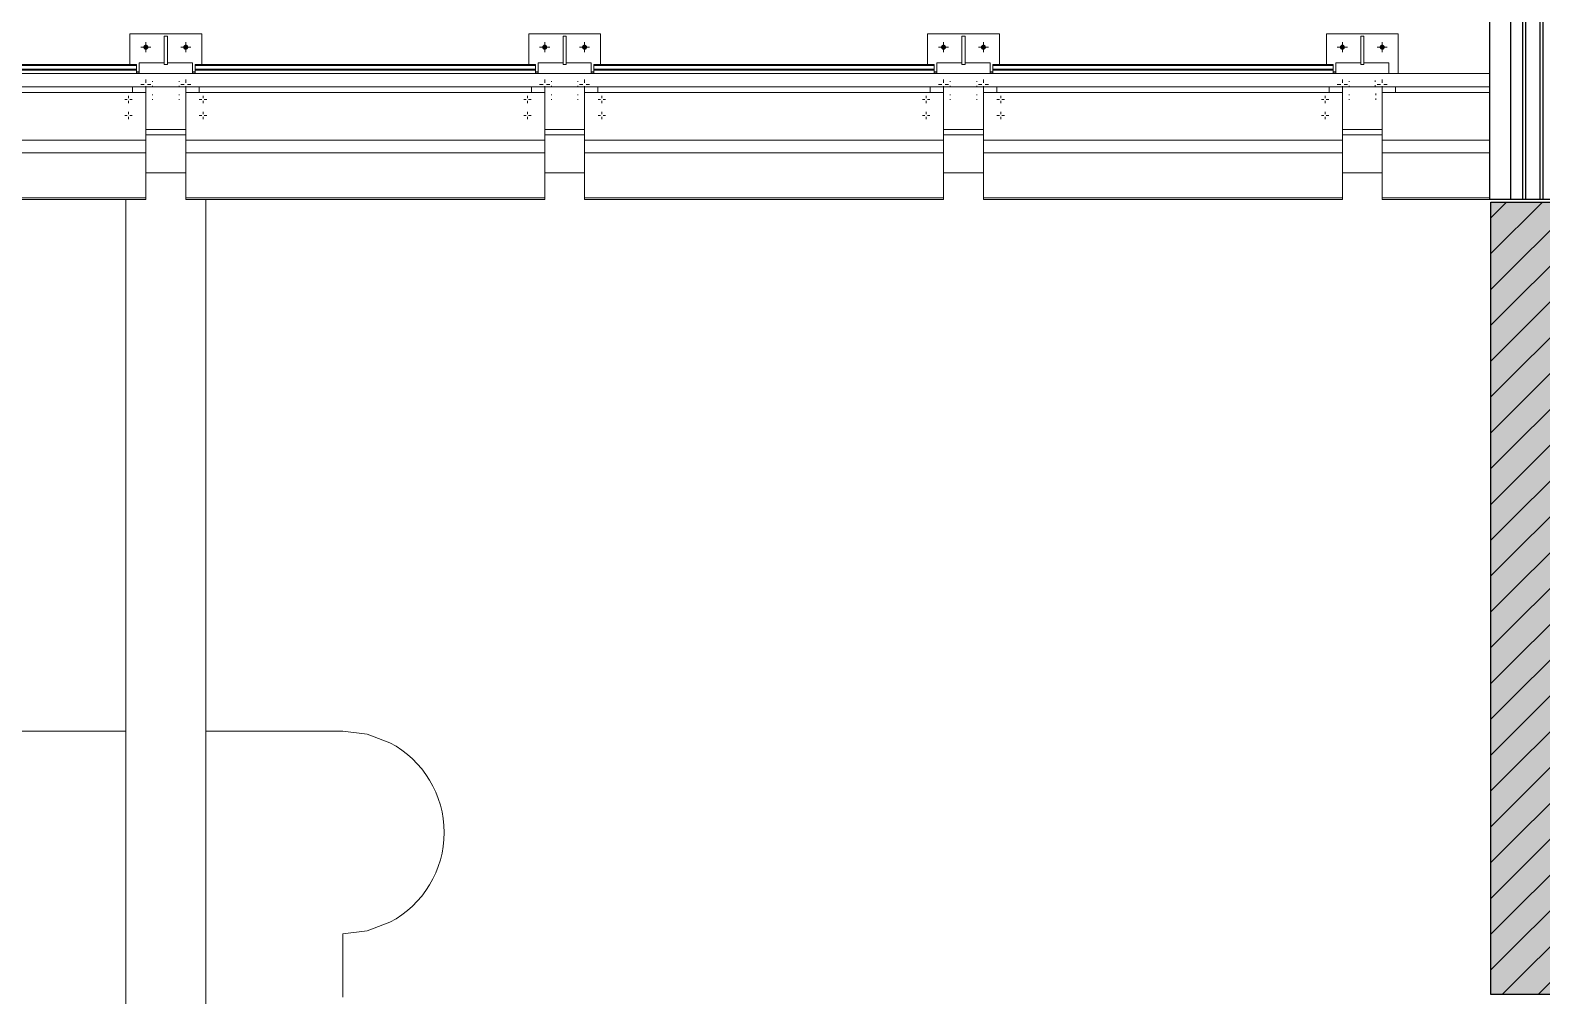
# Model space of a CAD drawing. Header units: millimetres. Extents: x 3774 to 718460, y -768339 to 192544.
# Drawn here: x 349680 to 355364, y -763909 to -760278 of the extents above; entities that cross this region are included whole.
import ezdxf

# ---------------------------------------------------------------- set-up
doc = ezdxf.new("R2010")
doc.units = ezdxf.units.MM
doc.set_wipeout_variables(frame=1)
doc.linetypes.add('XKITLINE00', pattern=[0])
doc.linetypes.add('XKITLINE02', pattern=[4, 2, -2])
for name, color, linetype in [('000 - CONCRETE_COL_HATCH_', 7, 'Continuous'), ('010 - ASPG_EXTR_MAIN_COLOR_2', 7, 'Continuous'), ('010 - ASPG_EXTR_WIPEOUT_', 7, 'Continuous'), ('010 - ASPG_FRAMING_SUB_COLOR_2', 7, 'Continuous')]:
    doc.layers.add(name, color=color, linetype=linetype)
doc.layers.add('Bolt', color=7, linetype='Continuous', lineweight=0)
doc.layers.add('Part', color=7, linetype='Continuous', lineweight=0)

# ---------------------------------------------------------------- blocks, each defined once
blk = doc.blocks.new('*A6153497')
at = {"layer": 'Part', "color": 7, "linetype": 'XKITLINE00', "lineweight": 0}
for p, q in [((2276.208618, -148.453581), (2286.369525, -148.453581)), ((2288.769525, -148.453581), (2292.897454, -148.453581)), ((2292.897454, -148.453581), (2293.626889, -148.542149)), ((2294.313931, -148.802709), (2293.626889, -148.542149)), ((2292.897454, -154.549581), (2293.626889, -154.461012)), ((2292.897985, -156.454483), (2292.897454, -154.549581)), ((2293.626889, -154.461012), (2294.313931, -154.200452))]:
    blk.add_line(p, q, dxfattribs=at)
blk.add_arc((2292.897458, -151.501581), 3.048, 297.692252, 62.307748, dxfattribs=at)
blk = doc.blocks.new('*A6363518')
at = {"layer": 'Part', "color": 7, "linetype": 'XKITLINE00', "lineweight": 0}
for p, q in [((2328.169484, -128.668902), (2192.969406, -128.668902)), ((2328.169484, -128.668902), (2328.169484, -129.068902)), ((2328.169484, -129.068902), (2192.969406, -129.068902))]:
    blk.add_line(p, q, dxfattribs=at)
blk = doc.blocks.new('*A6373519')
at = {"layer": 'Part', "color": 7, "linetype": 'XKITLINE00', "lineweight": 0}
for p, q in [((2286.969484, -131.653462), (2288.169484, -131.653462)), ((2298.969484, -131.653462), (2300.169484, -131.653462)), ((2310.969484, -131.653462), (2312.169484, -131.653462)), ((2322.969484, -131.653462), (2324.169484, -131.653462)), ((2328.169484, -131.653462), (2328.969518, -131.653462))]:
    blk.add_line(p, q, dxfattribs=at)
blk = doc.blocks.new('*A6393521')
at = {"layer": 'Part', "color": 7, "linetype": 'XKITLINE00', "lineweight": 0}
for p, q in [((2276.169484, -131.053462), (2276.169484, -129.233462)), ((2286.969484, -129.233462), (2276.169484, -129.233462)), ((2286.969484, -132.405462), (2286.969484, -129.233462)), ((2276.169484, -130.67527), (2286.969484, -130.67527)), ((2276.169484, -131.053462), (2276.169484, -132.453462)), ((2286.969484, -131.053462), (2276.169484, -131.053462)), ((2276.169484, -132.405462), (2286.969484, -132.405462)), ((2286.969484, -132.453462), (2276.169484, -132.453462)), ((2286.969484, -132.405462), (2286.969484, -132.453462))]:
    blk.add_line(p, q, dxfattribs=at)
blk = doc.blocks.new('*A6413523')
at = {"layer": 'Part', "color": 7, "linetype": 'XKITLINE00', "lineweight": 0}
for p, q in [((2276.36952, -128.619931), (2276.44952, -128.619931)), ((2276.36952, -128.622652), (2276.44952, -128.622652)), ((2276.44952, -128.391525), (2276.44952, -128.535285)), ((2276.44952, -128.391525), (2286.68952, -128.391525)), ((2276.44952, -128.422926), (2286.68952, -128.422926)), ((2286.68952, -128.391525), (2286.68952, -128.535285)), ((2286.68952, -128.619931), (2286.76952, -128.619931)), ((2286.68952, -128.622652), (2286.76952, -128.622652))]:
    blk.add_line(p, q, dxfattribs=at)
blk = doc.blocks.new('*A6423524')
at = {"layer": 'Part', "color": 7, "linetype": 'XKITLINE00', "lineweight": 0}
for p, q in [((2276.44952, -128.668902), (2276.44952, -128.535285)), ((2276.44952, -128.535285), (2286.68952, -128.535285)), ((2276.44952, -128.566686), (2286.68952, -128.566686)), ((2286.68952, -128.535285), (2286.68952, -128.668902))]:
    blk.add_line(p, q, dxfattribs=at)
blk = doc.blocks.new('*A6463528')
at = {"layer": 'Part', "color": 7, "linetype": 'XKITLINE00', "lineweight": 0}
for p, q in [((2286.569484, -129.068902), (2276.569406, -129.068902)), ((2276.569406, -129.068902), (2276.569406, -129.233462)), ((2286.569484, -129.233462), (2286.569484, -129.068902))]:
    blk.add_line(p, q, dxfattribs=at)
blk = doc.blocks.new('*A13414223')
at = {"layer": 'Part', "color": 7, "linetype": 'XKITLINE00', "lineweight": 0}
for p, q in [((2298.76952, -128.344459), (2299.52152, -128.344459)), ((2298.76952, -128.668902), (2298.76952, -128.344459)), ((2299.61752, -128.344459), (2300.36952, -128.344459)), ((2300.36952, -128.668902), (2300.36952, -128.344459))]:
    blk.add_line(p, q, dxfattribs=at)
blk = doc.blocks.new('*A13424224')
at = {"layer": 'Part', "color": 7, "linetype": 'XKITLINE00', "lineweight": 0}
for p, q in [((2300.169484, -131.053462), (2300.169484, -129.233462)), ((2310.969484, -129.233462), (2300.169484, -129.233462)), ((2310.969484, -132.405462), (2310.969484, -129.233462)), ((2300.169484, -130.67527), (2310.969484, -130.67527)), ((2300.169484, -131.053462), (2300.169484, -132.453462)), ((2310.969484, -131.053462), (2300.169484, -131.053462)), ((2300.169484, -132.405462), (2310.969484, -132.405462)), ((2310.969484, -132.453462), (2300.169484, -132.453462)), ((2310.969484, -132.405462), (2310.969484, -132.453462))]:
    blk.add_line(p, q, dxfattribs=at)
blk = doc.blocks.new('*A13434225')
at = {"layer": 'Part', "color": 7, "linetype": 'XKITLINE00', "lineweight": 0}
for p, q in [((2288.169484, -131.053462), (2288.169484, -129.233462)), ((2298.969484, -129.233462), (2288.169484, -129.233462)), ((2298.969484, -132.405462), (2298.969484, -129.233462)), ((2288.169484, -130.67527), (2298.969484, -130.67527)), ((2288.169484, -131.053462), (2288.169484, -132.453462)), ((2298.969484, -131.053462), (2288.169484, -131.053462)), ((2288.169484, -132.405462), (2298.969484, -132.405462)), ((2298.969484, -132.453462), (2288.169484, -132.453462)), ((2298.969484, -132.405462), (2298.969484, -132.453462))]:
    blk.add_line(p, q, dxfattribs=at)
blk = doc.blocks.new('*A13444226')
at = {"layer": 'Part', "color": 7, "linetype": 'XKITLINE00', "lineweight": 0}
for p, q in [((2288.36952, -128.619931), (2288.44952, -128.619931)), ((2288.36952, -128.622652), (2288.44952, -128.622652)), ((2288.44952, -128.391525), (2288.44952, -128.535285)), ((2288.44952, -128.391525), (2298.68952, -128.391525)), ((2288.44952, -128.422926), (2298.68952, -128.422926)), ((2298.68952, -128.391525), (2298.68952, -128.535285)), ((2298.68952, -128.619931), (2298.76952, -128.619931)), ((2298.68952, -128.622652), (2298.76952, -128.622652))]:
    blk.add_line(p, q, dxfattribs=at)
blk = doc.blocks.new('*A13454227')
at = {"layer": 'Part', "color": 7, "linetype": 'XKITLINE00', "lineweight": 0}
for p, q in [((2300.36952, -128.619931), (2300.44952, -128.619931)), ((2300.36952, -128.622652), (2300.44952, -128.622652)), ((2300.44952, -128.391525), (2300.44952, -128.535285)), ((2300.44952, -128.391525), (2310.68952, -128.391525)), ((2300.44952, -128.422926), (2310.68952, -128.422926)), ((2310.68952, -128.391525), (2310.68952, -128.535285)), ((2310.68952, -128.619931), (2310.76952, -128.619931)), ((2310.68952, -128.622652), (2310.76952, -128.622652))]:
    blk.add_line(p, q, dxfattribs=at)
blk = doc.blocks.new('*A13464228')
at = {"layer": 'Part', "color": 7, "linetype": 'XKITLINE00', "lineweight": 0}
for p, q in [((2300.44952, -128.668902), (2300.44952, -128.535285)), ((2300.44952, -128.535285), (2310.68952, -128.535285)), ((2300.44952, -128.566686), (2310.68952, -128.566686)), ((2310.68952, -128.535285), (2310.68952, -128.668902))]:
    blk.add_line(p, q, dxfattribs=at)
blk = doc.blocks.new('*A13474229')
at = {"layer": 'Part', "color": 7, "linetype": 'XKITLINE00', "lineweight": 0}
for p, q in [((2288.44952, -128.668902), (2288.44952, -128.535285)), ((2288.44952, -128.535285), (2298.68952, -128.535285)), ((2288.44952, -128.566686), (2298.68952, -128.566686)), ((2298.68952, -128.535285), (2298.68952, -128.668902))]:
    blk.add_line(p, q, dxfattribs=at)
blk = doc.blocks.new('*A13514233')
at = {"layer": 'Part', "color": 7, "linetype": 'XKITLINE00', "lineweight": 0}
for p, q in [((2298.489552, -127.474849), (2300.649552, -127.474849)), ((2298.489552, -128.391525), (2298.489552, -127.474849)), ((2300.649552, -127.474849), (2300.649552, -128.391525)), ((2298.969484, -130.514849), (2300.169484, -130.514849))]:
    blk.add_line(p, q, dxfattribs=at)
blk = doc.blocks.new('*A13524234')
at = {"layer": 'Part', "color": 7, "linetype": 'XKITLINE00', "lineweight": 0}
for p, q in [((2299.61752, -127.544569), (2299.52152, -127.544569)), ((2299.52152, -128.395979), (2299.52152, -127.544569)), ((2299.61752, -128.395979), (2299.61752, -127.544569)), ((2299.61752, -128.395979), (2299.52152, -128.395979))]:
    blk.add_line(p, q, dxfattribs=at)
blk = doc.blocks.new('*A13534235')
at = {"layer": 'Part', "color": 7, "linetype": 'XKITLINE00', "lineweight": 0}
for p, q in [((2287.61752, -127.544569), (2287.52152, -127.544569)), ((2287.52152, -128.395979), (2287.52152, -127.544569)), ((2287.61752, -128.395979), (2287.61752, -127.544569)), ((2287.61752, -128.395979), (2287.52152, -128.395979))]:
    blk.add_line(p, q, dxfattribs=at)
blk = doc.blocks.new('*A13544236')
at = {"layer": 'Part', "color": 7, "linetype": 'XKITLINE00', "lineweight": 0}
for p, q in [((2286.489552, -127.474849), (2288.649552, -127.474849)), ((2286.489552, -128.391525), (2286.489552, -127.474849)), ((2288.649552, -127.474849), (2288.649552, -128.391525)), ((2286.969484, -130.514849), (2288.169484, -130.514849))]:
    blk.add_line(p, q, dxfattribs=at)
blk = doc.blocks.new('*A13554237')
at = {"layer": 'Part', "color": 7, "linetype": 'XKITLINE00', "lineweight": 0}
for p, q in [((2310.569484, -129.068902), (2300.569406, -129.068902)), ((2300.569406, -129.068902), (2300.569406, -129.233462)), ((2310.569484, -129.233462), (2310.569484, -129.068902))]:
    blk.add_line(p, q, dxfattribs=at)
blk = doc.blocks.new('*A13564238')
at = {"layer": 'Part', "color": 7, "linetype": 'XKITLINE00', "lineweight": 0}
for p, q in [((2298.569484, -129.068902), (2288.569406, -129.068902)), ((2288.569406, -129.068902), (2288.569406, -129.233462)), ((2298.569484, -129.233462), (2298.569484, -129.068902))]:
    blk.add_line(p, q, dxfattribs=at)
blk = doc.blocks.new('*A13574239')
at = {"layer": 'Part', "color": 7, "linetype": 'XKITLINE00', "lineweight": 0}
for p, q in [((2298.969484, -129.069203), (2300.169406, -129.069203)), ((2298.969484, -130.349203), (2300.169484, -130.349203))]:
    blk.add_line(p, q, dxfattribs=at)
blk = doc.blocks.new('*A13584240')
at = {"layer": 'Part', "color": 7, "linetype": 'XKITLINE00', "lineweight": 0}
for p, q in [((2300.569406, -129.068902), (2300.169406, -129.068902)), ((2300.169406, -129.068902), (2300.169406, -129.233462)), ((2300.569406, -129.233462), (2300.569406, -129.068902))]:
    blk.add_line(p, q, dxfattribs=at)
blk = doc.blocks.new('*A13594241')
at = {"layer": 'Part', "color": 7, "linetype": 'XKITLINE00', "lineweight": 0}
for p, q in [((2298.569484, -129.068902), (2298.969484, -129.068902)), ((2298.569484, -129.233462), (2298.569484, -129.068902)), ((2298.969484, -129.068902), (2298.969484, -129.233462))]:
    blk.add_line(p, q, dxfattribs=at)
blk = doc.blocks.new('*A13604242')
at = {"layer": 'Part', "color": 7, "linetype": 'XKITLINE00', "lineweight": 0}
for p, q in [((2286.969484, -129.069203), (2288.169406, -129.069203)), ((2286.969484, -130.349203), (2288.169484, -130.349203))]:
    blk.add_line(p, q, dxfattribs=at)
blk = doc.blocks.new('*A13614243')
at = {"layer": 'Part', "color": 7, "linetype": 'XKITLINE00', "lineweight": 0}
for p, q in [((2288.569406, -129.068902), (2288.169406, -129.068902)), ((2288.169406, -129.068902), (2288.169406, -129.233462)), ((2288.569406, -129.233462), (2288.569406, -129.068902))]:
    blk.add_line(p, q, dxfattribs=at)
blk = doc.blocks.new('*A13624244')
at = {"layer": 'Part', "color": 7, "linetype": 'XKITLINE00', "lineweight": 0}
for p, q in [((2286.569484, -129.068902), (2286.969484, -129.068902)), ((2286.569484, -129.233462), (2286.569484, -129.068902)), ((2286.969484, -129.068902), (2286.969484, -129.233462))]:
    blk.add_line(p, q, dxfattribs=at)
blk = doc.blocks.new('*A13734255')
at = {"layer": 'Bolt'}
for points in [[(2298.894, -127.867), (2298.895, -127.86), (2298.897, -127.853), (2298.899, -127.846), (2298.903, -127.839), (2298.906, -127.833), (2298.911, -127.827), (2298.916, -127.821), (2298.921, -127.816), (2298.927, -127.812), (2298.934, -127.808), (2298.94, -127.805), (2298.947, -127.802), (2298.955, -127.8), (2298.962, -127.799), (2298.97, -127.799), (2298.977, -127.799), (2298.984, -127.8), (2298.992, -127.802), (2298.999, -127.805), (2299.005, -127.808), (2299.012, -127.812), (2299.018, -127.816), (2299.023, -127.821), (2299.028, -127.827), (2299.033, -127.833), (2299.037, -127.839), (2299.04, -127.846), (2299.042, -127.853), (2299.044, -127.86), (2299.045, -127.867), (2299.046, -127.875), (2299.045, -127.882), (2299.044, -127.89), (2299.042, -127.897), (2299.04, -127.904), (2299.037, -127.911), (2299.033, -127.917), (2299.028, -127.923), (2299.023, -127.929), (2299.018, -127.934), (2299.012, -127.938), (2299.005, -127.942), (2298.999, -127.945), (2298.992, -127.948), (2298.984, -127.949), (2298.977, -127.95), (2298.97, -127.951), (2298.962, -127.95), (2298.955, -127.949), (2298.947, -127.948), (2298.94, -127.945), (2298.934, -127.942), (2298.927, -127.938), (2298.921, -127.934), (2298.916, -127.929), (2298.911, -127.923), (2298.906, -127.917), (2298.903, -127.911), (2298.899, -127.904), (2298.897, -127.897), (2298.895, -127.89), (2298.894, -127.882), (2298.894, -127.875)], [(2300.094, -127.867), (2300.095, -127.86), (2300.097, -127.853), (2300.099, -127.846), (2300.103, -127.839), (2300.106, -127.833), (2300.111, -127.827), (2300.116, -127.821), (2300.121, -127.816), (2300.127, -127.812), (2300.134, -127.808), (2300.14, -127.805), (2300.147, -127.802), (2300.155, -127.8), (2300.162, -127.799), (2300.17, -127.799), (2300.177, -127.799), (2300.184, -127.8), (2300.192, -127.802), (2300.199, -127.805), (2300.205, -127.808), (2300.212, -127.812), (2300.218, -127.816), (2300.223, -127.821), (2300.228, -127.827), (2300.233, -127.833), (2300.237, -127.839), (2300.24, -127.846), (2300.242, -127.853), (2300.244, -127.86), (2300.245, -127.867), (2300.246, -127.875), (2300.245, -127.882), (2300.244, -127.89), (2300.242, -127.897), (2300.24, -127.904), (2300.237, -127.911), (2300.233, -127.917), (2300.228, -127.923), (2300.223, -127.929), (2300.218, -127.934), (2300.212, -127.938), (2300.205, -127.942), (2300.199, -127.945), (2300.192, -127.948), (2300.184, -127.949), (2300.177, -127.95), (2300.17, -127.951), (2300.162, -127.95), (2300.155, -127.949), (2300.147, -127.948), (2300.14, -127.945), (2300.134, -127.942), (2300.127, -127.938), (2300.121, -127.934), (2300.116, -127.929), (2300.111, -127.923), (2300.106, -127.917), (2300.103, -127.911), (2300.099, -127.904), (2300.097, -127.897), (2300.095, -127.89), (2300.094, -127.882), (2300.094, -127.875)]]:
    blk.add_hatch(color=7, dxfattribs=at).paths.add_polyline_path(points, flags=17)
at = {"layer": 'Bolt', "color": 7, "linetype": 'XKITLINE00', "lineweight": 0}
for p, q in [((2298.97, -128.027), (2298.97, -127.723)), ((2300.17, -128.027), (2300.17, -127.723)), ((2298.818, -127.875), (2299.122, -127.875)), ((2300.018, -127.875), (2300.322, -127.875)), ((2298.818, -128.995), (2298.919, -128.995)), ((2298.97, -128.843), (2298.97, -128.944)), ((2298.97, -129.147), (2298.97, -129.046)), ((2299.122, -128.995), (2299.02, -128.995)), ((2300.018, -128.995), (2300.119, -128.995)), ((2300.17, -128.843), (2300.17, -128.944)), ((2300.17, -129.147), (2300.17, -129.046)), ((2300.322, -128.995), (2300.22, -128.995))]:
    blk.add_line(p, q, dxfattribs=at)
blk = doc.blocks.new('*A13744256')
at = {"layer": 'Bolt', "color": 7, "linetype": 'XKITLINE02', "lineweight": 0}
for p, q in [((2299.16952, -128.896369), (2299.16952, -128.916299)), ((2299.16952, -129.295829), (2299.16952, -129.315758))]:
    blk.add_line(p, q, dxfattribs=at)
blk = doc.blocks.new('*A13754257')
at = {"layer": 'Bolt', "color": 7, "linetype": 'XKITLINE02', "lineweight": 0}
for p, q in [((2299.96953, -128.896369), (2299.96953, -128.916299)), ((2299.96953, -129.295829), (2299.96953, -129.315758))]:
    blk.add_line(p, q, dxfattribs=at)
blk = doc.blocks.new('*A13784260')
at = {"layer": 'Bolt', "color": 7, "linetype": 'XKITLINE02', "lineweight": 0}
for p, q in [((2299.16952, -129.040129), (2299.16952, -129.060059)), ((2299.16952, -129.439589), (2299.16952, -129.459518))]:
    blk.add_line(p, q, dxfattribs=at)
blk = doc.blocks.new('*A13794261')
at = {"layer": 'Bolt', "color": 7, "linetype": 'XKITLINE02', "lineweight": 0}
for p, q in [((2299.96953, -129.040129), (2299.96953, -129.060059)), ((2299.96953, -129.439589), (2299.96953, -129.459518))]:
    blk.add_line(p, q, dxfattribs=at)
blk = doc.blocks.new('*A13804262')
at = {"layer": 'Bolt', "color": 7, "linetype": 'XKITLINE02', "lineweight": 0}
for p, q in [((2287.16952, -128.896369), (2287.16952, -128.916299)), ((2287.16952, -129.295829), (2287.16952, -129.315758))]:
    blk.add_line(p, q, dxfattribs=at)
blk = doc.blocks.new('*A13814263')
at = {"layer": 'Bolt', "color": 7, "linetype": 'XKITLINE02', "lineweight": 0}
for p, q in [((2287.96953, -128.896369), (2287.96953, -128.916299)), ((2287.96953, -129.295829), (2287.96953, -129.315758))]:
    blk.add_line(p, q, dxfattribs=at)
blk = doc.blocks.new('*A13824264')
at = {"layer": 'Bolt'}
for points in [[(2286.894, -127.867), (2286.895, -127.86), (2286.897, -127.853), (2286.899, -127.846), (2286.903, -127.839), (2286.906, -127.833), (2286.911, -127.827), (2286.916, -127.821), (2286.921, -127.816), (2286.927, -127.812), (2286.934, -127.808), (2286.94, -127.805), (2286.947, -127.802), (2286.955, -127.8), (2286.962, -127.799), (2286.97, -127.799), (2286.977, -127.799), (2286.984, -127.8), (2286.992, -127.802), (2286.999, -127.805), (2287.005, -127.808), (2287.012, -127.812), (2287.018, -127.816), (2287.023, -127.821), (2287.028, -127.827), (2287.033, -127.833), (2287.037, -127.839), (2287.04, -127.846), (2287.042, -127.853), (2287.044, -127.86), (2287.045, -127.867), (2287.046, -127.875), (2287.045, -127.882), (2287.044, -127.89), (2287.042, -127.897), (2287.04, -127.904), (2287.037, -127.911), (2287.033, -127.917), (2287.028, -127.923), (2287.023, -127.929), (2287.018, -127.934), (2287.012, -127.938), (2287.005, -127.942), (2286.999, -127.945), (2286.992, -127.948), (2286.984, -127.949), (2286.977, -127.95), (2286.97, -127.951), (2286.962, -127.95), (2286.955, -127.949), (2286.947, -127.948), (2286.94, -127.945), (2286.934, -127.942), (2286.927, -127.938), (2286.921, -127.934), (2286.916, -127.929), (2286.911, -127.923), (2286.906, -127.917), (2286.903, -127.911), (2286.899, -127.904), (2286.897, -127.897), (2286.895, -127.89), (2286.894, -127.882), (2286.894, -127.875)], [(2288.094, -127.867), (2288.095, -127.86), (2288.097, -127.853), (2288.099, -127.846), (2288.103, -127.839), (2288.106, -127.833), (2288.111, -127.827), (2288.116, -127.821), (2288.121, -127.816), (2288.127, -127.812), (2288.134, -127.808), (2288.14, -127.805), (2288.147, -127.802), (2288.155, -127.8), (2288.162, -127.799), (2288.17, -127.799), (2288.177, -127.799), (2288.184, -127.8), (2288.192, -127.802), (2288.199, -127.805), (2288.205, -127.808), (2288.212, -127.812), (2288.218, -127.816), (2288.223, -127.821), (2288.228, -127.827), (2288.233, -127.833), (2288.237, -127.839), (2288.24, -127.846), (2288.242, -127.853), (2288.244, -127.86), (2288.245, -127.867), (2288.246, -127.875), (2288.245, -127.882), (2288.244, -127.89), (2288.242, -127.897), (2288.24, -127.904), (2288.237, -127.911), (2288.233, -127.917), (2288.228, -127.923), (2288.223, -127.929), (2288.218, -127.934), (2288.212, -127.938), (2288.205, -127.942), (2288.199, -127.945), (2288.192, -127.948), (2288.184, -127.949), (2288.177, -127.95), (2288.17, -127.951), (2288.162, -127.95), (2288.155, -127.949), (2288.147, -127.948), (2288.14, -127.945), (2288.134, -127.942), (2288.127, -127.938), (2288.121, -127.934), (2288.116, -127.929), (2288.111, -127.923), (2288.106, -127.917), (2288.103, -127.911), (2288.099, -127.904), (2288.097, -127.897), (2288.095, -127.89), (2288.094, -127.882), (2288.094, -127.875)]]:
    blk.add_hatch(color=7, dxfattribs=at).paths.add_polyline_path(points, flags=17)
at = {"layer": 'Bolt', "color": 7, "linetype": 'XKITLINE00', "lineweight": 0}
for p, q in [((2286.97, -128.027), (2286.97, -127.723)), ((2288.17, -128.027), (2288.17, -127.723)), ((2286.818, -127.875), (2287.122, -127.875)), ((2288.018, -127.875), (2288.322, -127.875)), ((2286.818, -128.995), (2286.919, -128.995)), ((2286.97, -128.843), (2286.97, -128.944)), ((2286.97, -129.147), (2286.97, -129.046)), ((2287.122, -128.995), (2287.02, -128.995)), ((2288.018, -128.995), (2288.119, -128.995)), ((2288.17, -128.843), (2288.17, -128.944)), ((2288.17, -129.147), (2288.17, -129.046)), ((2288.322, -128.995), (2288.22, -128.995))]:
    blk.add_line(p, q, dxfattribs=at)
blk = doc.blocks.new('*A13834265')
at = {"layer": 'Bolt', "color": 7, "linetype": 'XKITLINE02', "lineweight": 0}
for p, q in [((2287.16952, -129.040129), (2287.16952, -129.060059)), ((2287.16952, -129.439589), (2287.16952, -129.459518))]:
    blk.add_line(p, q, dxfattribs=at)
blk = doc.blocks.new('*A13844266')
at = {"layer": 'Bolt', "color": 7, "linetype": 'XKITLINE02', "lineweight": 0}
for p, q in [((2287.96953, -129.040129), (2287.96953, -129.060059)), ((2287.96953, -129.439589), (2287.96953, -129.459518))]:
    blk.add_line(p, q, dxfattribs=at)
blk = doc.blocks.new('*A13864268')
at = {"layer": 'Bolt', "color": 7, "linetype": 'XKITLINE00', "lineweight": 0}
for p, q in [((2300.57752, -129.449286), (2300.652112, -129.449286)), ((2300.68952, -129.337286), (2300.68952, -129.411878)), ((2300.68952, -129.561286), (2300.68952, -129.486694)), ((2300.80152, -129.449286), (2300.726928, -129.449286)), ((2300.57752, -129.929286), (2300.652112, -129.929286)), ((2300.68952, -129.817286), (2300.68952, -129.891878)), ((2300.68952, -130.041286), (2300.68952, -129.966694)), ((2300.80152, -129.929286), (2300.726928, -129.929286))]:
    blk.add_line(p, q, dxfattribs=at)
blk = doc.blocks.new('*A13874269')
at = {"layer": 'Bolt', "color": 7, "linetype": 'XKITLINE00', "lineweight": 0}
for p, q in [((2298.33752, -129.449286), (2298.412112, -129.449286)), ((2298.44952, -129.337286), (2298.44952, -129.411878)), ((2298.44952, -129.561286), (2298.44952, -129.486694)), ((2298.56152, -129.449286), (2298.486928, -129.449286)), ((2298.33752, -129.929286), (2298.412112, -129.929286)), ((2298.44952, -129.817286), (2298.44952, -129.891878)), ((2298.44952, -130.041286), (2298.44952, -129.966694)), ((2298.56152, -129.929286), (2298.486928, -129.929286))]:
    blk.add_line(p, q, dxfattribs=at)
blk = doc.blocks.new('*A13884270')
at = {"layer": 'Bolt', "color": 7, "linetype": 'XKITLINE00', "lineweight": 0}
for p, q in [((2288.57752, -129.449286), (2288.652112, -129.449286)), ((2288.68952, -129.337286), (2288.68952, -129.411878)), ((2288.68952, -129.561286), (2288.68952, -129.486694)), ((2288.80152, -129.449286), (2288.726928, -129.449286)), ((2288.57752, -129.929286), (2288.652112, -129.929286)), ((2288.68952, -129.817286), (2288.68952, -129.891878)), ((2288.68952, -130.041286), (2288.68952, -129.966694)), ((2288.80152, -129.929286), (2288.726928, -129.929286))]:
    blk.add_line(p, q, dxfattribs=at)
blk = doc.blocks.new('*A13894271')
at = {"layer": 'Bolt', "color": 7, "linetype": 'XKITLINE00', "lineweight": 0}
for p, q in [((2286.33752, -129.449286), (2286.412112, -129.449286)), ((2286.44952, -129.337286), (2286.44952, -129.411878)), ((2286.44952, -129.561286), (2286.44952, -129.486694)), ((2286.56152, -129.449286), (2286.486928, -129.449286)), ((2286.33752, -129.929286), (2286.412112, -129.929286)), ((2286.44952, -129.817286), (2286.44952, -129.891878)), ((2286.44952, -130.041286), (2286.44952, -129.966694)), ((2286.56152, -129.929286), (2286.486928, -129.929286))]:
    blk.add_line(p, q, dxfattribs=at)
blk = doc.blocks.new('*A13934275')
at = {"layer": 'Part', "color": 7, "linetype": 'XKITLINE00', "lineweight": 0}
for p, q in [((2339.279433, -132.533462), (2327.439433, -132.533462)), ((2327.439433, -132.533462), (2327.439433, -156.373462)), ((2339.279433, -132.533462), (2339.279433, -156.373462)), ((2339.279433, -156.373462), (2327.439433, -156.373462))]:
    blk.add_line(p, q, dxfattribs=at)
blk = doc.blocks.new('*A13964278')
at = {"layer": 'Part', "color": 7, "linetype": 'XKITLINE00', "lineweight": 0}
for p, q in [((2312.44952, -128.668902), (2312.44952, -128.535285)), ((2312.44952, -128.535285), (2322.68952, -128.535285)), ((2312.44952, -128.566686), (2322.68952, -128.566686)), ((2322.68952, -128.535285), (2322.68952, -128.668902))]:
    blk.add_line(p, q, dxfattribs=at)
blk = doc.blocks.new('*A14004282')
at = {"layer": 'Part', "color": 7, "linetype": 'XKITLINE00', "lineweight": 0}
for p, q in [((2310.489552, -127.474849), (2312.649552, -127.474849)), ((2310.489552, -128.391525), (2310.489552, -127.474849)), ((2312.649552, -127.474849), (2312.649552, -128.391525)), ((2310.969484, -130.514849), (2312.169484, -130.514849))]:
    blk.add_line(p, q, dxfattribs=at)
blk = doc.blocks.new('*A14014283')
at = {"layer": 'Part', "color": 7, "linetype": 'XKITLINE00', "lineweight": 0}
for p, q in [((2311.61752, -127.544569), (2311.52152, -127.544569)), ((2311.52152, -128.395979), (2311.52152, -127.544569)), ((2311.61752, -128.395979), (2311.61752, -127.544569)), ((2311.61752, -128.395979), (2311.52152, -128.395979))]:
    blk.add_line(p, q, dxfattribs=at)
blk = doc.blocks.new('*A14024284')
at = {"layer": 'Part', "color": 7, "linetype": 'XKITLINE00', "lineweight": 0}
for p, q in [((2324.169484, -131.053462), (2324.169484, -129.233462)), ((2328.169484, -129.233462), (2324.169484, -129.233462)), ((2328.169484, -132.405462), (2328.169484, -129.233462)), ((2324.169484, -130.67527), (2328.169484, -130.67527)), ((2324.169484, -131.053462), (2324.169484, -132.453462)), ((2328.169484, -131.053462), (2324.169484, -131.053462)), ((2324.169484, -132.405462), (2328.169484, -132.405462)), ((2328.169484, -132.453462), (2324.169484, -132.453462)), ((2328.169484, -132.405462), (2328.169484, -132.453462))]:
    blk.add_line(p, q, dxfattribs=at)
blk = doc.blocks.new('*A14084290')
at = {"layer": 'Part', "color": 7, "linetype": 'XKITLINE00', "lineweight": 0}
for p, q in [((2327.769484, -129.068902), (2328.169484, -129.068902)), ((2327.769484, -129.233462), (2327.769484, -129.068902)), ((2328.169484, -129.068902), (2328.169484, -129.233462))]:
    blk.add_line(p, q, dxfattribs=at)
blk = doc.blocks.new('*A14094291')
at = {"layer": 'Part', "color": 7, "linetype": 'XKITLINE00', "lineweight": 0}
for p, q in [((2328.169484, -129.068902), (2324.569406, -129.068902)), ((2324.569406, -129.068902), (2324.569406, -129.233462)), ((2328.169484, -129.233462), (2328.169484, -129.068902))]:
    blk.add_line(p, q, dxfattribs=at)
blk = doc.blocks.new('*A14104292')
at = {"layer": 'Part', "color": 7, "linetype": 'XKITLINE00', "lineweight": 0}
for p, q in [((2324.569406, -129.068902), (2324.169406, -129.068902)), ((2324.169406, -129.068902), (2324.169406, -129.233462)), ((2324.569406, -129.233462), (2324.569406, -129.068902))]:
    blk.add_line(p, q, dxfattribs=at)
blk = doc.blocks.new('*A14114293')
at = {"layer": 'Part', "color": 7, "linetype": 'XKITLINE00', "lineweight": 0}
for p, q in [((2322.969484, -129.069203), (2324.169406, -129.069203)), ((2322.969484, -130.349203), (2324.169484, -130.349203))]:
    blk.add_line(p, q, dxfattribs=at)
blk = doc.blocks.new('*A14124294')
at = {"layer": 'Part', "color": 7, "linetype": 'XKITLINE00', "lineweight": 0}
for p, q in [((2322.569484, -129.068902), (2322.969484, -129.068902)), ((2322.569484, -129.233462), (2322.569484, -129.068902)), ((2322.969484, -129.068902), (2322.969484, -129.233462))]:
    blk.add_line(p, q, dxfattribs=at)
blk = doc.blocks.new('*A14134295')
at = {"layer": 'Part', "color": 7, "linetype": 'XKITLINE00', "lineweight": 0}
for p, q in [((2322.569484, -129.068902), (2312.569406, -129.068902)), ((2312.569406, -129.068902), (2312.569406, -129.233462)), ((2322.569484, -129.233462), (2322.569484, -129.068902))]:
    blk.add_line(p, q, dxfattribs=at)
blk = doc.blocks.new('*A14144296')
at = {"layer": 'Part', "color": 7, "linetype": 'XKITLINE00', "lineweight": 0}
for p, q in [((2310.969484, -129.069203), (2312.169406, -129.069203)), ((2310.969484, -130.349203), (2312.169484, -130.349203))]:
    blk.add_line(p, q, dxfattribs=at)
blk = doc.blocks.new('*A14154297')
at = {"layer": 'Part', "color": 7, "linetype": 'XKITLINE00', "lineweight": 0}
for p, q in [((2312.569406, -129.068902), (2312.169406, -129.068902)), ((2312.169406, -129.068902), (2312.169406, -129.233462)), ((2312.569406, -129.233462), (2312.569406, -129.068902))]:
    blk.add_line(p, q, dxfattribs=at)
blk = doc.blocks.new('*A14164298')
at = {"layer": 'Part', "color": 7, "linetype": 'XKITLINE00', "lineweight": 0}
for p, q in [((2310.569484, -129.068902), (2310.969484, -129.068902)), ((2310.569484, -129.233462), (2310.569484, -129.068902)), ((2310.969484, -129.068902), (2310.969484, -129.233462))]:
    blk.add_line(p, q, dxfattribs=at)
blk = doc.blocks.new('*A14234305')
at = {"layer": 'Part', "color": 7, "linetype": 'XKITLINE00', "lineweight": 0}
for p, q in [((2286.369525, -157.253462), (2286.369525, -132.453462)), ((2288.769525, -157.253462), (2288.769525, -132.453462))]:
    blk.add_line(p, q, dxfattribs=at)
blk = doc.blocks.new('*A14244306')
at = {"layer": 'Part', "color": 7, "linetype": 'XKITLINE00', "lineweight": 0}
for p, q in [((2286.76952, -128.344459), (2287.52152, -128.344459)), ((2286.76952, -128.668902), (2286.76952, -128.344459)), ((2287.61752, -128.344459), (2288.36952, -128.344459)), ((2288.36952, -128.668902), (2288.36952, -128.344459))]:
    blk.add_line(p, q, dxfattribs=at)
blk = doc.blocks.new('*A14274309')
at = {"layer": 'Bolt', "color": 7, "linetype": 'XKITLINE02', "lineweight": 0}
for p, q in [((2311.96953, -128.896369), (2311.96953, -128.916299)), ((2311.96953, -129.295829), (2311.96953, -129.315758))]:
    blk.add_line(p, q, dxfattribs=at)
blk = doc.blocks.new('*A14284310')
at = {"layer": 'Bolt', "color": 7, "linetype": 'XKITLINE02', "lineweight": 0}
for p, q in [((2311.16952, -128.896369), (2311.16952, -128.916299)), ((2311.16952, -129.295829), (2311.16952, -129.315758))]:
    blk.add_line(p, q, dxfattribs=at)
blk = doc.blocks.new('*A14294311')
at = {"layer": 'Bolt'}
for points in [[(2310.894, -127.867), (2310.895, -127.86), (2310.897, -127.853), (2310.899, -127.846), (2310.903, -127.839), (2310.906, -127.833), (2310.911, -127.827), (2310.916, -127.821), (2310.921, -127.816), (2310.927, -127.812), (2310.934, -127.808), (2310.94, -127.805), (2310.947, -127.802), (2310.955, -127.8), (2310.962, -127.799), (2310.97, -127.799), (2310.977, -127.799), (2310.984, -127.8), (2310.992, -127.802), (2310.999, -127.805), (2311.005, -127.808), (2311.012, -127.812), (2311.018, -127.816), (2311.023, -127.821), (2311.028, -127.827), (2311.033, -127.833), (2311.037, -127.839), (2311.04, -127.846), (2311.042, -127.853), (2311.044, -127.86), (2311.045, -127.867), (2311.046, -127.875), (2311.045, -127.882), (2311.044, -127.89), (2311.042, -127.897), (2311.04, -127.904), (2311.037, -127.911), (2311.033, -127.917), (2311.028, -127.923), (2311.023, -127.929), (2311.018, -127.934), (2311.012, -127.938), (2311.005, -127.942), (2310.999, -127.945), (2310.992, -127.948), (2310.984, -127.949), (2310.977, -127.95), (2310.97, -127.951), (2310.962, -127.95), (2310.955, -127.949), (2310.947, -127.948), (2310.94, -127.945), (2310.934, -127.942), (2310.927, -127.938), (2310.921, -127.934), (2310.916, -127.929), (2310.911, -127.923), (2310.906, -127.917), (2310.903, -127.911), (2310.899, -127.904), (2310.897, -127.897), (2310.895, -127.89), (2310.894, -127.882), (2310.894, -127.875)], [(2312.094, -127.867), (2312.095, -127.86), (2312.097, -127.853), (2312.099, -127.846), (2312.103, -127.839), (2312.106, -127.833), (2312.111, -127.827), (2312.116, -127.821), (2312.121, -127.816), (2312.127, -127.812), (2312.134, -127.808), (2312.14, -127.805), (2312.147, -127.802), (2312.155, -127.8), (2312.162, -127.799), (2312.17, -127.799), (2312.177, -127.799), (2312.184, -127.8), (2312.192, -127.802), (2312.199, -127.805), (2312.205, -127.808), (2312.212, -127.812), (2312.218, -127.816), (2312.223, -127.821), (2312.228, -127.827), (2312.233, -127.833), (2312.237, -127.839), (2312.24, -127.846), (2312.242, -127.853), (2312.244, -127.86), (2312.245, -127.867), (2312.246, -127.875), (2312.245, -127.882), (2312.244, -127.89), (2312.242, -127.897), (2312.24, -127.904), (2312.237, -127.911), (2312.233, -127.917), (2312.228, -127.923), (2312.223, -127.929), (2312.218, -127.934), (2312.212, -127.938), (2312.205, -127.942), (2312.199, -127.945), (2312.192, -127.948), (2312.184, -127.949), (2312.177, -127.95), (2312.17, -127.951), (2312.162, -127.95), (2312.155, -127.949), (2312.147, -127.948), (2312.14, -127.945), (2312.134, -127.942), (2312.127, -127.938), (2312.121, -127.934), (2312.116, -127.929), (2312.111, -127.923), (2312.106, -127.917), (2312.103, -127.911), (2312.099, -127.904), (2312.097, -127.897), (2312.095, -127.89), (2312.094, -127.882), (2312.094, -127.875)]]:
    blk.add_hatch(color=7, dxfattribs=at).paths.add_polyline_path(points, flags=17)
at = {"layer": 'Bolt', "color": 7, "linetype": 'XKITLINE00', "lineweight": 0}
for p, q in [((2310.97, -128.027), (2310.97, -127.723)), ((2312.17, -128.027), (2312.17, -127.723)), ((2310.818, -127.875), (2311.122, -127.875)), ((2312.018, -127.875), (2312.322, -127.875)), ((2310.818, -128.995), (2310.919, -128.995)), ((2310.97, -128.843), (2310.97, -128.944)), ((2310.97, -129.147), (2310.97, -129.046)), ((2311.122, -128.995), (2311.02, -128.995)), ((2312.018, -128.995), (2312.119, -128.995)), ((2312.17, -128.843), (2312.17, -128.944)), ((2312.17, -129.147), (2312.17, -129.046)), ((2312.322, -128.995), (2312.22, -128.995))]:
    blk.add_line(p, q, dxfattribs=at)
blk = doc.blocks.new('*A14304312')
at = {"layer": 'Bolt', "color": 7, "linetype": 'XKITLINE02', "lineweight": 0}
for p, q in [((2311.16952, -129.040129), (2311.16952, -129.060059)), ((2311.16952, -129.439589), (2311.16952, -129.459518))]:
    blk.add_line(p, q, dxfattribs=at)
blk = doc.blocks.new('*A14314313')
at = {"layer": 'Bolt', "color": 7, "linetype": 'XKITLINE02', "lineweight": 0}
for p, q in [((2311.96953, -129.040129), (2311.96953, -129.060059)), ((2311.96953, -129.439589), (2311.96953, -129.459518))]:
    blk.add_line(p, q, dxfattribs=at)
blk = doc.blocks.new('*A14374319')
at = {"layer": 'Bolt', "color": 7, "linetype": 'XKITLINE00', "lineweight": 0}
for p, q in [((2322.33752, -129.449286), (2322.412112, -129.449286)), ((2322.44952, -129.337286), (2322.44952, -129.411878)), ((2322.44952, -129.561286), (2322.44952, -129.486694)), ((2322.56152, -129.449286), (2322.486928, -129.449286)), ((2322.33752, -129.929286), (2322.412112, -129.929286)), ((2322.44952, -129.817286), (2322.44952, -129.891878)), ((2322.44952, -130.041286), (2322.44952, -129.966694)), ((2322.56152, -129.929286), (2322.486928, -129.929286))]:
    blk.add_line(p, q, dxfattribs=at)
blk = doc.blocks.new('*A14394321')
at = {"layer": 'Bolt', "color": 7, "linetype": 'XKITLINE00', "lineweight": 0}
for p, q in [((2312.57752, -129.449286), (2312.652112, -129.449286)), ((2312.68952, -129.337286), (2312.68952, -129.411878)), ((2312.68952, -129.561286), (2312.68952, -129.486694)), ((2312.80152, -129.449286), (2312.726928, -129.449286)), ((2312.57752, -129.929286), (2312.652112, -129.929286)), ((2312.68952, -129.817286), (2312.68952, -129.891878)), ((2312.68952, -130.041286), (2312.68952, -129.966694)), ((2312.80152, -129.929286), (2312.726928, -129.929286))]:
    blk.add_line(p, q, dxfattribs=at)
blk = doc.blocks.new('*A14404322')
at = {"layer": 'Bolt', "color": 7, "linetype": 'XKITLINE00', "lineweight": 0}
for p, q in [((2310.33752, -129.449286), (2310.412112, -129.449286)), ((2310.44952, -129.337286), (2310.44952, -129.411878)), ((2310.44952, -129.561286), (2310.44952, -129.486694)), ((2310.56152, -129.449286), (2310.486928, -129.449286)), ((2310.33752, -129.929286), (2310.412112, -129.929286)), ((2310.44952, -129.817286), (2310.44952, -129.891878)), ((2310.44952, -130.041286), (2310.44952, -129.966694)), ((2310.56152, -129.929286), (2310.486928, -129.929286))]:
    blk.add_line(p, q, dxfattribs=at)
blk = doc.blocks.new('*A14684350')
at = {"layer": 'Part', "color": 7, "linetype": 'XKITLINE00', "lineweight": 0}
for p, q in [((2310.76952, -128.344459), (2311.52152, -128.344459)), ((2310.76952, -128.668902), (2310.76952, -128.344459)), ((2311.61752, -128.344459), (2312.36952, -128.344459)), ((2312.36952, -128.668902), (2312.36952, -128.344459))]:
    blk.add_line(p, q, dxfattribs=at)
blk = doc.blocks.new('*A14694351')
at = {"layer": 'Part', "color": 7, "linetype": 'XKITLINE00', "lineweight": 0}
for p, q in [((2322.76952, -128.344459), (2323.52152, -128.344459)), ((2322.76952, -128.668902), (2322.76952, -128.344459)), ((2323.61752, -128.344459), (2324.36952, -128.344459)), ((2324.36952, -128.668902), (2324.36952, -128.344459))]:
    blk.add_line(p, q, dxfattribs=at)
blk = doc.blocks.new('*A14704352')
at = {"layer": 'Part', "color": 7, "linetype": 'XKITLINE00', "lineweight": 0}
for p, q in [((2312.169484, -131.053462), (2312.169484, -129.233462)), ((2322.969484, -129.233462), (2312.169484, -129.233462)), ((2322.969484, -132.405462), (2322.969484, -129.233462)), ((2312.169484, -130.67527), (2322.969484, -130.67527)), ((2312.169484, -131.053462), (2312.169484, -132.453462)), ((2322.969484, -131.053462), (2312.169484, -131.053462)), ((2312.169484, -132.405462), (2322.969484, -132.405462)), ((2322.969484, -132.453462), (2312.169484, -132.453462)), ((2322.969484, -132.405462), (2322.969484, -132.453462))]:
    blk.add_line(p, q, dxfattribs=at)
blk = doc.blocks.new('*A14744356')
at = {"layer": 'Part', "color": 7, "linetype": 'XKITLINE00', "lineweight": 0}
for p, q in [((2323.61752, -127.544569), (2323.52152, -127.544569)), ((2323.52152, -128.395979), (2323.52152, -127.544569)), ((2323.61752, -128.395979), (2323.61752, -127.544569)), ((2323.61752, -128.395979), (2323.52152, -128.395979))]:
    blk.add_line(p, q, dxfattribs=at)
blk = doc.blocks.new('*A14754357')
at = {"layer": 'Part', "color": 7, "linetype": 'XKITLINE00', "lineweight": 0}
for p, q in [((2322.489552, -127.474849), (2324.649552, -127.474849)), ((2322.489552, -128.391525), (2322.489552, -127.474849)), ((2324.649552, -127.474849), (2324.649552, -128.668902)), ((2322.969484, -130.514849), (2324.169484, -130.514849))]:
    blk.add_line(p, q, dxfattribs=at)
blk = doc.blocks.new('*A14764358')
at = {"layer": 'Part', "color": 7, "linetype": 'XKITLINE00', "lineweight": 0}
for p, q in [((2312.36952, -128.619931), (2312.44952, -128.619931)), ((2312.36952, -128.622652), (2312.44952, -128.622652)), ((2312.44952, -128.391525), (2312.44952, -128.535285)), ((2312.44952, -128.391525), (2322.68952, -128.391525)), ((2312.44952, -128.422926), (2322.68952, -128.422926)), ((2322.68952, -128.391525), (2322.68952, -128.535285)), ((2322.68952, -128.619931), (2322.76952, -128.619931)), ((2322.68952, -128.622652), (2322.76952, -128.622652))]:
    blk.add_line(p, q, dxfattribs=at)
blk = doc.blocks.new('*A14984380')
at = {"layer": 'Bolt', "color": 7, "linetype": 'XKITLINE02', "lineweight": 0}
for p, q in [((2323.16952, -128.896369), (2323.16952, -128.916299)), ((2323.16952, -129.295829), (2323.16952, -129.315758))]:
    blk.add_line(p, q, dxfattribs=at)
blk = doc.blocks.new('*A14994381')
at = {"layer": 'Bolt'}
for points in [[(2322.894, -127.867), (2322.895, -127.86), (2322.897, -127.853), (2322.899, -127.846), (2322.903, -127.839), (2322.906, -127.833), (2322.911, -127.827), (2322.916, -127.821), (2322.921, -127.816), (2322.927, -127.812), (2322.934, -127.808), (2322.94, -127.805), (2322.947, -127.802), (2322.955, -127.8), (2322.962, -127.799), (2322.97, -127.799), (2322.977, -127.799), (2322.984, -127.8), (2322.992, -127.802), (2322.999, -127.805), (2323.005, -127.808), (2323.012, -127.812), (2323.018, -127.816), (2323.023, -127.821), (2323.028, -127.827), (2323.033, -127.833), (2323.037, -127.839), (2323.04, -127.846), (2323.042, -127.853), (2323.044, -127.86), (2323.045, -127.867), (2323.046, -127.875), (2323.045, -127.882), (2323.044, -127.89), (2323.042, -127.897), (2323.04, -127.904), (2323.037, -127.911), (2323.033, -127.917), (2323.028, -127.923), (2323.023, -127.929), (2323.018, -127.934), (2323.012, -127.938), (2323.005, -127.942), (2322.999, -127.945), (2322.992, -127.948), (2322.984, -127.949), (2322.977, -127.95), (2322.97, -127.951), (2322.962, -127.95), (2322.955, -127.949), (2322.947, -127.948), (2322.94, -127.945), (2322.934, -127.942), (2322.927, -127.938), (2322.921, -127.934), (2322.916, -127.929), (2322.911, -127.923), (2322.906, -127.917), (2322.903, -127.911), (2322.899, -127.904), (2322.897, -127.897), (2322.895, -127.89), (2322.894, -127.882), (2322.894, -127.875)], [(2324.094, -127.867), (2324.095, -127.86), (2324.097, -127.853), (2324.099, -127.846), (2324.103, -127.839), (2324.106, -127.833), (2324.111, -127.827), (2324.116, -127.821), (2324.121, -127.816), (2324.127, -127.812), (2324.134, -127.808), (2324.14, -127.805), (2324.147, -127.802), (2324.155, -127.8), (2324.162, -127.799), (2324.17, -127.799), (2324.177, -127.799), (2324.184, -127.8), (2324.192, -127.802), (2324.199, -127.805), (2324.205, -127.808), (2324.212, -127.812), (2324.218, -127.816), (2324.223, -127.821), (2324.228, -127.827), (2324.233, -127.833), (2324.237, -127.839), (2324.24, -127.846), (2324.242, -127.853), (2324.244, -127.86), (2324.245, -127.867), (2324.246, -127.875), (2324.245, -127.882), (2324.244, -127.89), (2324.242, -127.897), (2324.24, -127.904), (2324.237, -127.911), (2324.233, -127.917), (2324.228, -127.923), (2324.223, -127.929), (2324.218, -127.934), (2324.212, -127.938), (2324.205, -127.942), (2324.199, -127.945), (2324.192, -127.948), (2324.184, -127.949), (2324.177, -127.95), (2324.17, -127.951), (2324.162, -127.95), (2324.155, -127.949), (2324.147, -127.948), (2324.14, -127.945), (2324.134, -127.942), (2324.127, -127.938), (2324.121, -127.934), (2324.116, -127.929), (2324.111, -127.923), (2324.106, -127.917), (2324.103, -127.911), (2324.099, -127.904), (2324.097, -127.897), (2324.095, -127.89), (2324.094, -127.882), (2324.094, -127.875)]]:
    blk.add_hatch(color=7, dxfattribs=at).paths.add_polyline_path(points, flags=17)
at = {"layer": 'Bolt', "color": 7, "linetype": 'XKITLINE00', "lineweight": 0}
for p, q in [((2322.97, -128.027), (2322.97, -127.723)), ((2324.17, -128.027), (2324.17, -127.723)), ((2322.818, -127.875), (2323.122, -127.875)), ((2324.018, -127.875), (2324.322, -127.875)), ((2322.818, -128.995), (2322.919, -128.995)), ((2322.97, -128.843), (2322.97, -128.944)), ((2322.97, -129.147), (2322.97, -129.046)), ((2323.122, -128.995), (2323.02, -128.995)), ((2324.018, -128.995), (2324.119, -128.995)), ((2324.17, -128.843), (2324.17, -128.944)), ((2324.17, -129.147), (2324.17, -129.046)), ((2324.322, -128.995), (2324.22, -128.995))]:
    blk.add_line(p, q, dxfattribs=at)
blk = doc.blocks.new('*A15004382')
at = {"layer": 'Bolt', "color": 7, "linetype": 'XKITLINE02', "lineweight": 0}
for p, q in [((2323.961454, -128.914335), (2323.961454, -128.872781)), ((2323.978017, -129.313453), (2323.978017, -129.271898))]:
    blk.add_line(p, q, dxfattribs=at)
blk = doc.blocks.new('*A15014383')
at = {"layer": 'Bolt', "color": 7, "linetype": 'XKITLINE02', "lineweight": 0}
for p, q in [((2323.961454, -129.058095), (2323.961454, -129.016541)), ((2323.978017, -129.457213), (2323.978017, -129.415658))]:
    blk.add_line(p, q, dxfattribs=at)
blk = doc.blocks.new('*A15024384')
at = {"layer": 'Bolt', "color": 7, "linetype": 'XKITLINE02', "lineweight": 0}
for p, q in [((2323.16952, -129.040129), (2323.16952, -129.060059)), ((2323.16952, -129.439589), (2323.16952, -129.459518))]:
    blk.add_line(p, q, dxfattribs=at)
blk = doc.blocks.new('W-1-PP19-SE-ENT3_20260407-111149_PP19_ENT3_SE_ELE3')
at = {"color": 7, "lineweight": 0, "xscale": 125, "yscale": 125, "zscale": 125}
for name in ['*A6373519', '*A13544236', '*A13824264', '*A13534235', '*A13514233', '*A13734255', '*A13524234', '*A14004282', '*A14294311', '*A14014283', '*A14754357', '*A14994381', '*A14744356', '*A6363518', '*A6413523', '*A6423524', '*A14244306', '*A13444226', '*A13474229', '*A13414223', '*A13454227', '*A13464228', '*A14684350', '*A14764358', '*A13964278', '*A14694351', '*A6463528', '*A13624244', '*A13604242', '*A13804262', '*A13834265', '*A13814263', '*A13844266', '*A13614243', '*A13564238', '*A13594241', '*A13574239', '*A13744256', '*A13784260', '*A13754257', '*A13794261', '*A13584240', '*A13554237', '*A14164298', '*A14144296', '*A14284310', '*A14304312', '*A14274309', '*A14314313', '*A14154297', '*A14134295', '*A14124294', '*A14114293', '*A14984380', '*A15024384', '*A15004382', '*A15014383', '*A14104292', '*A14094291', '*A14084290', '*A6393521', '*A13894271', '*A13434225', '*A13884270', '*A13874269', '*A13424224', '*A13864268', '*A14404322', '*A14704352', '*A14394321', '*A14374319', '*A14024284', '*A14234305', '*A13934275', '*A6153497']:
    blk.add_blockref(name, (-296446.190625, 122106.68275), dxfattribs=at)
blk = doc.blocks.new('*U7966')
at = {"color": 7}
blk.add_wipeout([(0, 0), (77.5, 0), (77.5, 2950), (0, 2950)], dxfattribs=at)
blk.add_lwpolyline([(0, 0), (77.5, 0), (77.5, 2950), (0, 2950)], close=True, dxfattribs=at)
blk = doc.blocks.new('*U7962')
at = {"color": 7}
blk.add_wipeout([(50, 0), (1416.3, 0), (1416.3, 12350), (50, 12350)], dxfattribs=at).dxf.layer = '010 - ASPG_EXTR_WIPEOUT_'
at = {"layer": '010 - ASPG_EXTR_MAIN_COLOR_2', "color": 7}
for points in [[(1295, 0), (1305.2, 0), (1305.2, 12350), (1295, 12350)], [(1360, 0), (1370.2, 0), (1370.2, 12350), (1360, 12350)]]:
    blk.add_lwpolyline(points, close=True, dxfattribs=at)
at = {"layer": '010 - ASPG_FRAMING_SUB_COLOR_2', "color": 7}
blk.add_lwpolyline([(50, 0), (1416.3, 0), (1416.3, 12350), (50, 12350)], close=True, dxfattribs=at)
blk = doc.blocks.new('W-1-PP19-SE-ENT3_20260407-131650_PP19_ENT3_ASPG_ELE3')
at = {"color": 7, "xscale": -1}
blk.add_blockref('*U7962', (-4026, 105550), dxfattribs=at)
blk.add_blockref('*U7966', (-5442.3, 105550), dxfattribs=at)
blk = doc.blocks.new('A$Cc95a8f7c')
at = {"layer": '000 - CONCRETE_COL_HATCH_', "transparency": 33554585}
h = blk.add_hatch(dxfattribs=at)
h.set_pattern_fill('AR-CONC', scale=2.5)
h.paths.add_polyline_path([(-9706.691625, -12559.999625), (-14206.257875, -12559.999625), (-14206.257875, -15540), (-24.997375, -15540), (-24.997375, -12559.999625), (-3726.691625, -12559.999625), (-3726.691625, 300), (-9706.691625, 300)])
h = blk.add_hatch(dxfattribs=at)
h.set_pattern_fill('ANSI31', scale=30)
h.paths.add_polyline_path([(-3726.691625, -12559.999625), (-24.997375, -12559.999625), (-24.997375, -15540), (-14206.257875, -15540), (-14206.257875, -12559.999625), (-9706.691625, -12559.999625), (-9706.691625, 300), (-3726.691625, 300)])
at = {"layer": '000 - CONCRETE_COL_HATCH_', "color": 7}
blk.add_lwpolyline([(-3726.691625, -12559.999625), (-24.997375, -12559.999625), (-24.997375, -15540), (-14206.257875, -15540), (-14206.257875, -12559.999625), (-9706.691625, -12559.999625), (-9706.691625, 300), (-3726.691625, 300)], close=True, dxfattribs=at)
blk.add_lwpolyline([(-3726.691625, -12559.999625), (-24.997375, -12559.999625), (-24.997375, -15540), (-14206.257875, -15540), (-14206.257875, -12559.999625), (-9706.691625, -12559.999625), (-9706.691625, 300), (-3726.691625, 300)], close=True, dxfattribs=at)
blk.add_lwpolyline([(-3726.691625, -12559.999625), (-24.997375, -12559.999625), (-24.997375, -15540), (-14206.257875, -15540), (-14206.257875, -12559.999625), (-9706.691625, -12559.999625), (-9706.691625, 300), (-3726.691625, 300)], close=True, dxfattribs=at)
blk.add_lwpolyline([(-3726.691625, -12559.999625), (-24.997375, -12559.999625), (-24.997375, -15540), (-14206.257875, -15540), (-14206.257875, -12559.999625), (-9706.691625, -12559.999625), (-9706.691625, 300), (-3726.691625, 300)], close=True, dxfattribs=at)
blk = doc.blocks.new('W-1-PP19-SE-ENT3_20260407-141310_PP19_ENT3_PRECAST_HATCH')
at = {"color": 7}
blk.add_blockref('A$Cc95a8f7c', (-46357.4, 85502.9), dxfattribs=at)
blk = doc.blocks.new('W-1-PP19-SE-ENT3_20260407-141433PP19_ENT3_PRECAST_HATCH')
at = {"color": 7}
blk.add_blockref('W-1-PP19-SE-ENT3_20260407-141310_PP19_ENT3_PRECAST_HATCH', (55047.4, 32597.1), dxfattribs=at)

msp = doc.modelspace()

# ---------------------------------------------------------------- block references
at = {"color": 7}
msp.add_blockref('W-1-PP19-SE-ENT3_20260407-111149_PP19_ENT3_SE_ELE3', (360689.371, -866463.718), dxfattribs=at)

# ---------------------------------------------------------------- next in the draw order: block references
msp.add_blockref('W-1-PP19-SE-ENT3_20260407-131650_PP19_ENT3_ASPG_ELE3', (360689.371, -866463.718), dxfattribs=at)

# ---------------------------------------------------------------- next in the draw order: block references
for name, p in [('W-1-PP19-SE-ENT3_20260407-141310_PP19_ENT3_PRECAST_HATCH', (415736.722, -833866.64)), ('W-1-PP19-SE-ENT3_20260407-141433PP19_ENT3_PRECAST_HATCH', (360689.371, -866463.718))]:
    msp.add_blockref(name, p, dxfattribs=at)

doc.saveas('drawing.dxf')
